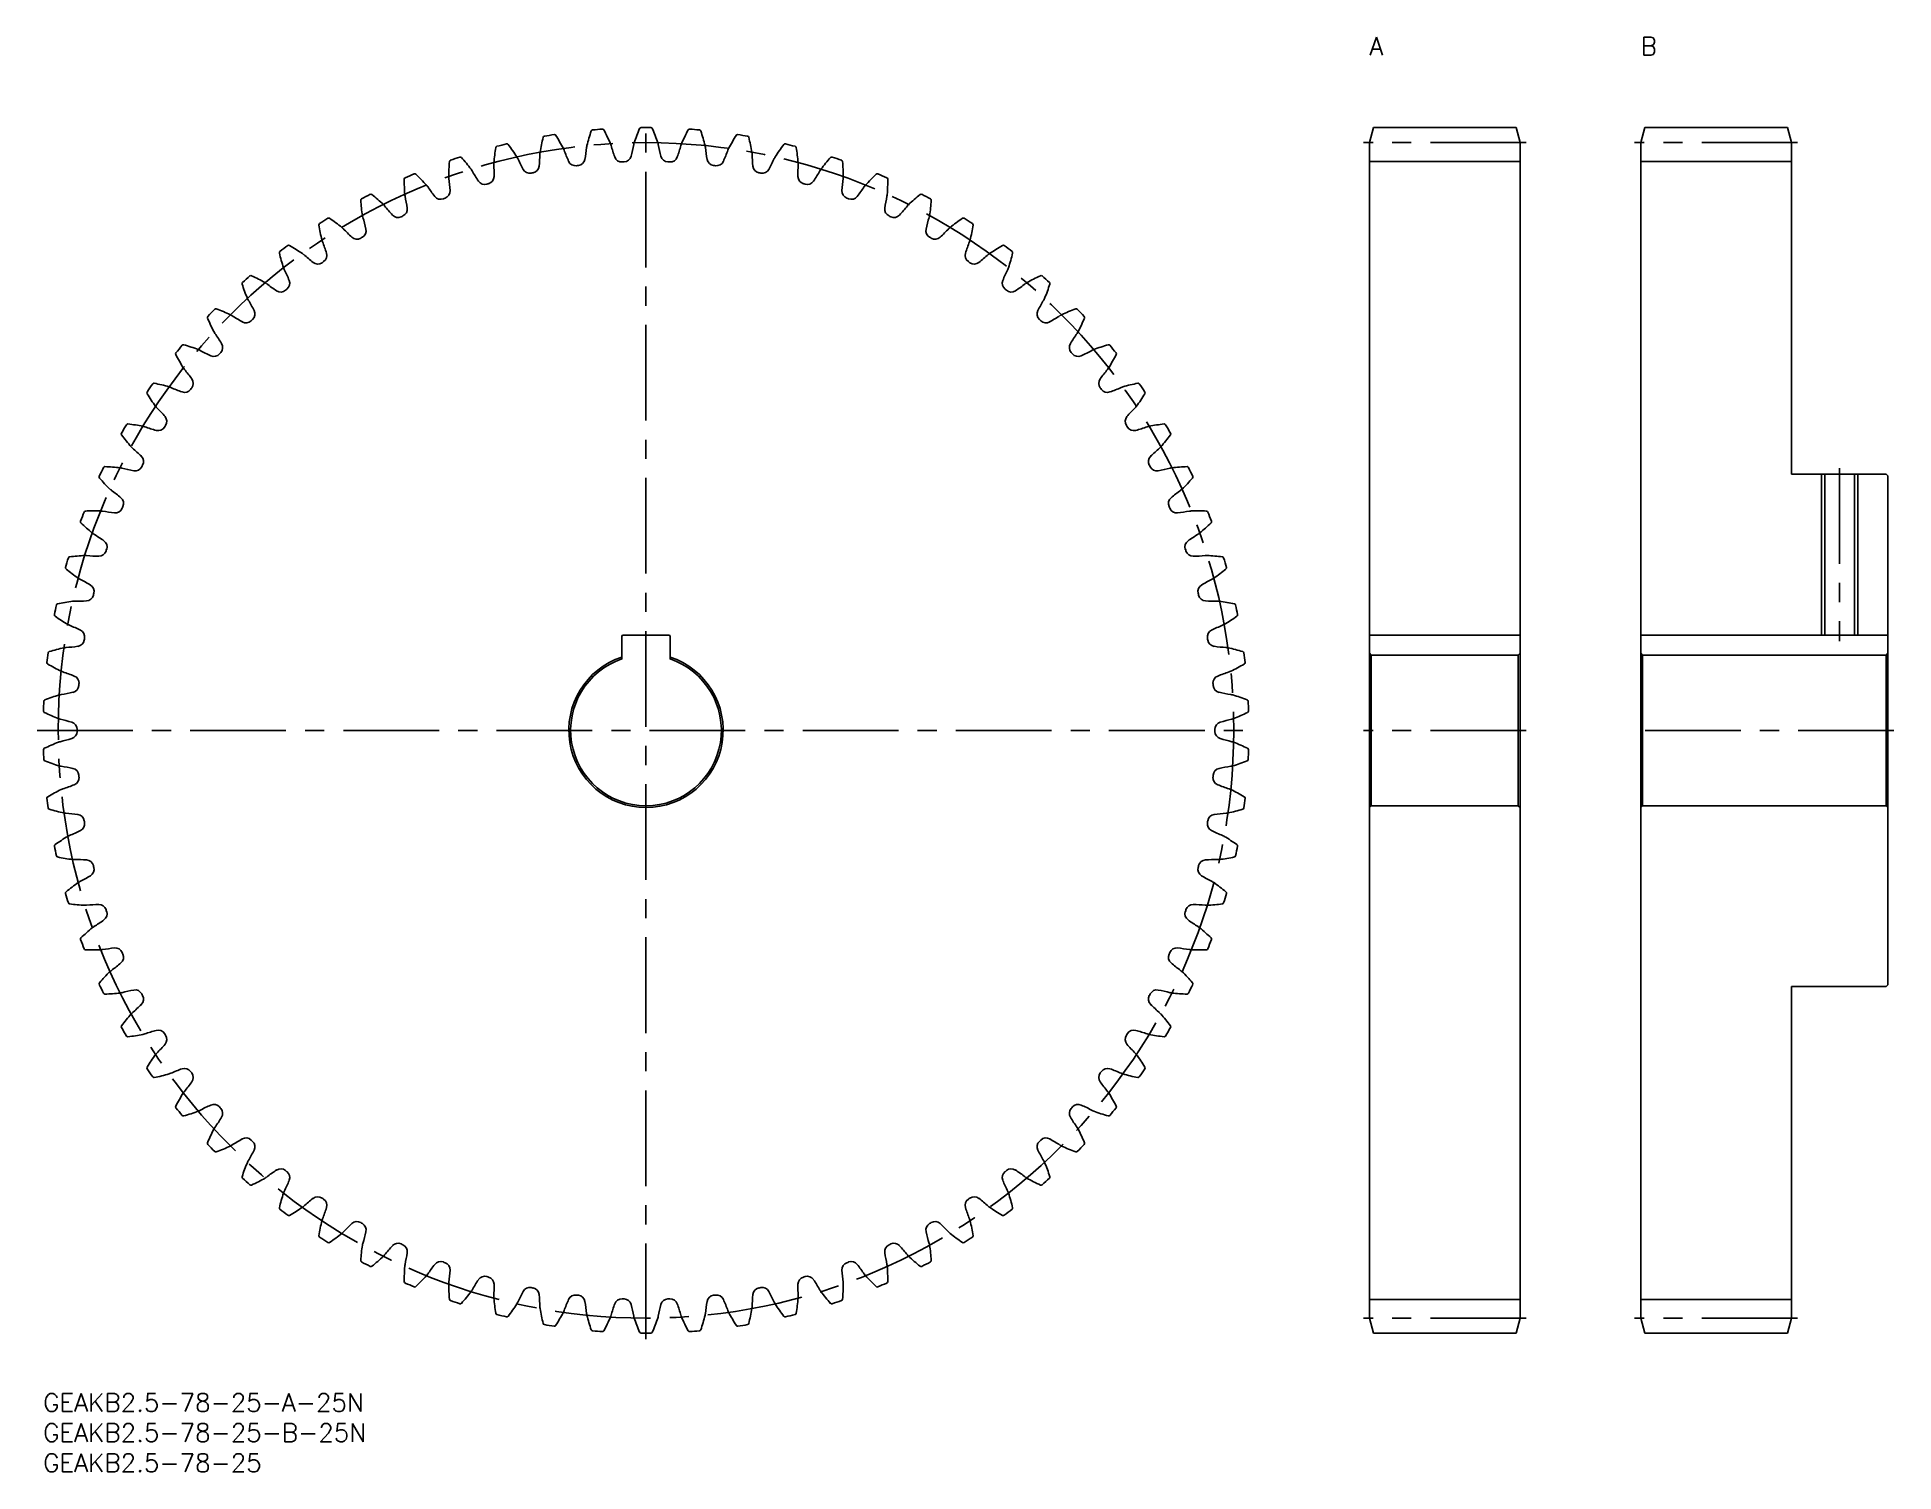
# Model space of a CAD drawing. Extents: x -1 to 307, y -13 to 225.
import ezdxf

# ---------------------------------------------------------------- set-up
doc = ezdxf.new("R2010")
doc.units = 0
doc.header["$LTSCALE"] = 0.5
doc.linetypes.add('CENTER', pattern=[50.8, 31.75, -6.35, 6.35, -6.35])
for name, color, linetype in [('MSM_CENTER', 1, 'CENTER'), ('MSM_CONTINUOUS', 7, 'CONTINUOUS'), ('MSM_NARROW', 5, 'CONTINUOUS'), ('MSM_PART_NUMBER', 7, 'CONTINUOUS')]:
    doc.layers.add(name, color=color, linetype=linetype)
doc.styles.get("Standard").update_dxf_attribs({"font": 'txt.shx', "height": 1, "bigfont": 'bigfont.shx'})

# ---------------------------------------------------------------- blocks, each defined once
blk = doc.blocks.new('*U2')
at = {"layer": 'MSM_PART_NUMBER'}
blk.add_text('GEAKB2.5-78-25-A-25N', height=3, dxfattribs=at).set_placement((0, -3))
blk = doc.blocks.new('*U3')
at = {"layer": 'MSM_PART_NUMBER'}
blk.add_text('GEAKB2.5-78-25-B-25N', height=3, dxfattribs=at).set_placement((0, -8))
blk = doc.blocks.new('*U4')
at = {"layer": 'MSM_PART_NUMBER'}
blk.add_text('GEAKB2.5-78-25', height=3, dxfattribs=at).set_placement((0, -13))
blk = doc.blocks.new('*U5')
at = {"layer": 'MSM_PART_NUMBER'}
blk.add_text('B', height=3, dxfattribs=at).set_placement((265, 222))
blk = doc.blocks.new('*U6')
at = {"layer": 'MSM_PART_NUMBER'}
blk.add_text('A', height=3, dxfattribs=at).set_placement((220, 222))

msp = doc.modelspace()

# ---------------------------------------------------------------- linework, layer by layer
at = {"layer": 'MSM_CENTER'}
for p, q in [((100, 9), (100, 211)), ((246, 207.5), (219, 207.5)), ((291, 207.5), (264, 207.5)), ((298, 153.5), (298, 124.8)), ((-1, 110), (201, 110)), ((246, 110), (219, 110)), ((307, 110), (264, 110)), ((246, 12.5), (219, 12.5)), ((291, 12.5), (264, 12.5))]:
    msp.add_line(p, q, dxfattribs=at)
msp.add_circle((100, 110), 97.5, dxfattribs=at)
at = {"layer": 'MSM_CONTINUOUS'}
for p, q in [((220.67, 210), (220, 207.5)), ((244.33, 210), (220.67, 210)), ((245, 207.5), (244.33, 210)), ((265.67, 210), (265, 207.5)), ((289.33, 210), (265.67, 210)), ((290, 207.5), (289.33, 210)), ((220, 207.5), (220, 12.5)), ((245, 12.5), (245, 207.5)), ((265, 207.5), (265, 12.5)), ((290, 152.5), (290, 207.5)), ((245, 204.38), (220, 204.38)), ((290, 204.38), (265, 204.38)), ((305.7, 152.5), (290, 152.5)), ((295.54, 152.5), (295.54, 125.8)), ((300.46, 152.5), (300.46, 125.8)), ((306, 152.2), (305.7, 152.5)), ((306, 67.8), (306, 152.2)), ((96, 121.84), (96, 125.6)), ((96.2, 125.8), (103.8, 125.8)), ((104, 125.6), (104, 121.84)), ((245, 125.8), (220, 125.8)), ((306, 125.8), (265, 125.8)), ((220.3, 122.5), (220, 122.8)), ((220.3, 122.5), (244.7, 122.5)), ((220.3, 122.5), (220.3, 97.5)), ((245, 122.8), (244.7, 122.5)), ((244.7, 97.5), (244.7, 122.5)), ((265.3, 122.5), (265, 122.8)), ((265.3, 122.5), (305.7, 122.5)), ((265.3, 122.5), (265.3, 97.5)), ((306, 122.8), (305.7, 122.5)), ((305.7, 97.5), (305.7, 122.5)), ((220.3, 97.5), (220, 97.2)), ((220.3, 97.5), (244.7, 97.5)), ((245, 97.2), (244.7, 97.5)), ((265.3, 97.5), (265, 97.2)), ((265.3, 97.5), (305.7, 97.5)), ((306, 97.2), (305.7, 97.5)), ((305.7, 67.5), (306, 67.8)), ((290, 12.5), (290, 67.5)), ((290, 67.5), (305.7, 67.5)), ((245, 15.62), (220, 15.62)), ((290, 15.62), (265, 15.62)), ((220.67, 10), (220, 12.5)), ((245, 12.5), (244.33, 10)), ((265.67, 10), (265, 12.5)), ((290, 12.5), (289.33, 10)), ((244.33, 10), (220.67, 10)), ((289.33, 10), (265.67, 10))]:
    msp.add_line(p, q, dxfattribs=at)
for centre, radius, start, end in [((91.16, 209.36), 0.25, 95.0849, 161.1081), ((100, 110), 100, 94.1458, 95.0849), ((92.79, 209.49), 0.25, 28.1227, 94.1459), ((65.49, 194.9), 31.2, 23.4615, 28.1227), ((127.56, 197.4), 31.2, 156.4927, 161.1538), ((99.18, 209.75), 0.25, 90.4695, 156.4927), ((100, 110), 100, 89.5305, 90.4695), ((100.82, 209.75), 0.25, 23.5073, 89.5304), ((72.44, 197.4), 31.2, 18.8462, 23.5073), ((134.51, 194.9), 31.2, 151.8773, 156.5385), ((107.21, 209.49), 0.25, 85.8542, 151.8774), ((100, 110), 100, 84.9151, 85.8542), ((108.84, 209.36), 0.25, 18.8918, 84.9152), ((105.85, 201.46), 31.2, 170.3389, 175), ((75.34, 206.65), 0.25, 104.3157, 170.3389), ((100, 110), 100, 103.3766, 104.3157), ((76.92, 207.04), 0.25, 37.3535, 103.3766), ((52.32, 188.27), 31.2, 32.6923, 37.3535), ((113.19, 200.69), 31.2, 165.7235, 170.3846), ((83.19, 208.32), 0.25, 99.7003, 165.7235), ((100, 110), 100, 98.7612, 99.7003), ((84.81, 208.59), 0.25, 32.7382, 98.7612), ((58.77, 191.85), 31.2, 28.0769, 32.7381), ((84.47, 205.56), 2.07, 19.7284, 28.0769), ((64.28, 209.38), 26, 349.6766, 354.0978), ((92.21, 206.5), 2.07, 165.7692, 174.1178), ((120.44, 199.34), 31.2, 161.1081, 165.7692), ((92.21, 206.5), 2.07, 15.113, 23.4615), ((119.31, 213.82), 26, 195.1329, 199.5542), ((72.4, 211.93), 26, 345.0612, 349.4824), ((100, 206.81), 2.07, 161.1538, 169.5024), ((100, 206.81), 2.07, 10.4976, 18.8462), ((127.6, 211.93), 26, 190.5176, 194.9388), ((80.69, 213.82), 26, 340.4458, 344.8671), ((107.79, 206.5), 2.07, 156.5385, 164.887), ((79.56, 199.34), 31.2, 14.2308, 18.8919), ((107.79, 206.5), 2.07, 5.8822, 14.2308), ((135.72, 209.38), 26, 185.9022, 190.3234), ((115.53, 205.56), 2.07, 151.9231, 160.2716), ((141.23, 191.85), 31.2, 147.2619, 151.9231), ((115.19, 208.59), 0.25, 81.2388, 147.262), ((100, 110), 100, 80.2997, 81.2388), ((116.81, 208.32), 0.25, 14.2765, 80.2998), ((86.81, 200.69), 31.2, 9.6154, 14.2765), ((147.68, 188.27), 31.2, 142.6465, 147.3077), ((123.08, 207.04), 0.25, 76.6234, 142.6466), ((100, 110), 100, 75.6843, 76.6234), ((124.66, 206.65), 0.25, 9.6611, 75.6844), ((94.15, 201.46), 31.2, 5, 9.6611), ((98.47, 201.63), 31.2, 174.9542, 179.6154), ((67.64, 204.35), 0.25, 108.9311, 174.9542), ((100, 110), 100, 107.992, 108.9311), ((69.19, 204.87), 0.25, 41.9688, 107.992), ((46.18, 184.18), 31.2, 37.3077, 41.9688), ((76.83, 204), 2.07, 175, 183.3485), ((48.8, 202.37), 26, 358.9074, 3.3286), ((76.83, 204), 2.07, 24.3438, 32.6923), ((102.41, 215.58), 26, 204.3637, 208.7849), ((81.03, 203.72), 1.25, 281.442, 354.292), ((56.4, 206.19), 26, 354.292, 358.7132), ((84.47, 205.56), 2.07, 170.3846, 178.7331), ((110.89, 215.04), 26, 199.7483, 204.1695), ((88.31, 204.91), 1.25, 204.1695, 277.0196), ((100, 110), 94.38, 96.8266, 97.0196), ((88.63, 204.95), 1.25, 276.8266, 349.6766), ((95.99, 205.54), 1.25, 199.5542, 272.4042), ((100, 110), 94.38, 92.2112, 92.4042), ((96.31, 205.55), 1.25, 272.2112, 345.0612), ((103.69, 205.55), 1.25, 194.9388, 267.7888), ((100, 110), 94.38, 87.5958, 87.7888), ((104.01, 205.54), 1.25, 267.5958, 340.4459), ((111.37, 204.95), 1.25, 190.3234, 263.1734), ((100, 110), 94.38, 82.9804, 83.1734), ((111.69, 204.91), 1.25, 262.9804, 335.8305), ((89.11, 215.04), 26, 335.8305, 340.2517), ((115.53, 205.56), 2.07, 1.2669, 9.6154), ((143.6, 206.19), 26, 181.2868, 185.708), ((118.97, 203.72), 1.25, 185.708, 258.558), ((97.59, 215.58), 26, 331.2151, 335.6363), ((123.17, 204), 2.07, 147.3077, 155.6562), ((151.2, 202.37), 26, 176.6714, 181.0926), ((123.17, 204), 2.07, 356.6515, 5), ((153.82, 184.18), 31.2, 138.0312, 142.6923), ((130.81, 204.87), 0.25, 72.008, 138.0312), ((100, 110), 100, 71.0689, 72.008), ((132.36, 204.35), 0.25, 5.0458, 71.069), ((101.53, 201.63), 31.2, 0.3846, 5.0458), ((60.15, 201.44), 0.25, 113.5465, 179.5696), ((91.1, 201.21), 31.2, 179.5696, 184.2308), ((100, 110), 100, 112.6074, 113.5465), ((61.65, 202.09), 0.25, 46.5842, 112.6073), ((40.38, 179.6), 31.2, 41.9231, 46.5842), ((62.05, 199.06), 2.07, 33.5745, 41.9231), ((85.44, 214.6), 26, 213.5945, 218.0157), ((69.34, 201.83), 2.07, 179.6154, 187.9639), ((41.54, 197.95), 26, 3.5228, 7.944), ((69.34, 201.83), 2.07, 28.9592, 37.3077), ((93.9, 215.43), 26, 208.9791, 213.4003), ((73.24, 201.8), 1.25, 213.4003, 286.2503), ((100, 110), 94.38, 106.0574, 106.2503), ((73.55, 201.89), 1.25, 286.0574, 358.9074), ((80.71, 203.66), 1.25, 208.7849, 281.6349), ((100, 110), 94.38, 101.442, 101.6349), ((100, 110), 94.38, 78.3651, 78.558), ((119.29, 203.66), 1.25, 258.3651, 331.2151), ((126.45, 201.89), 1.25, 181.0926, 253.9426), ((100, 110), 94.38, 73.7497, 73.9426), ((126.76, 201.8), 1.25, 253.7497, 326.5997), ((106.1, 215.43), 26, 326.5997, 331.0209), ((130.66, 201.83), 2.07, 142.6923, 151.0408), ((158.46, 197.95), 26, 172.056, 176.4772), ((130.66, 201.83), 2.07, 352.0361, 0.3846), ((114.56, 214.6), 26, 321.9843, 326.4055), ((137.95, 199.06), 2.07, 138.0769, 146.4255), ((159.62, 179.6), 31.2, 133.4158, 138.0769), ((138.35, 202.09), 0.25, 67.3926, 133.4158), ((100, 110), 100, 66.4535, 67.3926), ((139.85, 201.44), 0.25, 0.4304, 66.4536), ((108.9, 201.21), 31.2, 355.7692, 0.4304), ((52.92, 197.94), 0.25, 118.1619, 184.185), ((83.79, 200.2), 31.2, 184.185, 188.8462), ((100, 110), 100, 117.2228, 118.1619), ((54.37, 198.7), 0.25, 51.1995, 117.2227), ((34.98, 174.58), 31.2, 46.5385, 51.1996), ((55.01, 195.72), 2.07, 38.1899, 46.5385), ((62.05, 199.06), 2.07, 184.2308, 192.5793), ((34.65, 192.96), 26, 8.1381, 12.5594), ((65.94, 199.35), 1.25, 218.0157, 290.8656), ((100, 110), 94.38, 110.6728, 110.8657), ((66.24, 199.47), 1.25, 290.6728, 3.5228), ((133.76, 199.47), 1.25, 176.4772, 249.3272), ((100, 110), 94.38, 69.1343, 69.3272), ((134.06, 199.35), 1.25, 249.1343, 321.9843), ((165.35, 192.96), 26, 167.4406, 171.8619), ((137.95, 199.06), 2.07, 347.4207, 355.7692), ((144.99, 195.72), 2.07, 133.4616, 141.8101), ((165.02, 174.58), 31.2, 128.8004, 133.4615), ((145.63, 198.7), 0.25, 62.7772, 128.8004), ((100, 110), 100, 61.8381, 62.7772), ((116.21, 200.2), 31.2, 351.1538, 355.815), ((147.08, 197.94), 0.25, 355.8149, 61.8383), ((46, 193.87), 0.25, 122.7772, 188.8004), ((100, 110), 100, 121.8381, 122.7772), ((47.38, 194.74), 0.25, 55.815, 121.8382), ((29.99, 169.14), 31.2, 51.1538, 55.815), ((55.01, 195.72), 2.07, 188.8462, 197.1947), ((28.19, 187.43), 26, 12.7535, 17.1747), ((77.07, 213.09), 26, 218.2099, 222.6311), ((58.86, 196.32), 1.25, 222.6311, 295.481), ((100, 110), 94.38, 115.2881, 115.4811), ((59.15, 196.46), 1.25, 295.2881, 8.1381), ((140.85, 196.46), 1.25, 171.8618, 244.7118), ((100, 110), 94.38, 64.5189, 64.7119), ((141.14, 196.32), 1.25, 244.5189, 317.3689), ((122.93, 213.09), 26, 317.3689, 321.7901), ((171.81, 187.43), 26, 162.8253, 167.2465), ((144.99, 195.72), 2.07, 342.8053, 351.1539), ((170.01, 169.14), 31.2, 124.185, 128.8462), ((152.62, 194.74), 0.25, 58.1619, 124.185), ((100, 110), 100, 57.2228, 58.1619), ((154, 193.87), 0.25, 351.1996, 57.2229), ((76.58, 198.6), 31.2, 188.8004, 193.4615), ((48.26, 191.82), 2.07, 193.4615, 201.8101), ((22.19, 181.4), 26, 17.3689, 21.7901), ((48.26, 191.82), 2.07, 42.8053, 51.1538), ((68.85, 210.91), 26, 222.8253, 227.2465), ((52.05, 192.73), 1.25, 227.2465, 300.0965), ((100, 110), 94.38, 119.9035, 120.0965), ((52.33, 192.89), 1.25, 299.9035, 12.7536), ((147.67, 192.89), 1.25, 167.2464, 240.0965), ((100, 110), 94.38, 59.9035, 60.0965), ((147.95, 192.73), 1.25, 239.9035, 312.7535), ((131.15, 210.91), 26, 312.7535, 317.1747), ((151.74, 191.82), 2.07, 128.8462, 137.1947), ((177.81, 181.4), 26, 158.2099, 162.6311), ((151.74, 191.82), 2.07, 338.1899, 346.5385), ((123.42, 198.6), 31.2, 346.5385, 351.1996), ((39.42, 189.25), 0.25, 127.3926, 193.4158), ((69.53, 196.43), 31.2, 193.4158, 198.0769), ((100, 110), 100, 126.4535, 127.3926), ((40.73, 190.23), 0.25, 60.4304, 126.4536), ((25.46, 163.31), 31.2, 55.7692, 60.4304), ((41.84, 187.39), 2.07, 47.4207, 55.7692), ((60.83, 208.07), 26, 227.4406, 231.8619), ((45.81, 188.79), 1.25, 304.5189, 17.3689), ((154.19, 188.79), 1.25, 162.6311, 235.4811), ((139.17, 208.07), 26, 308.1381, 312.5594), ((158.16, 187.39), 2.07, 124.2308, 132.5793), ((174.54, 163.31), 31.2, 119.5696, 124.2308), ((159.27, 190.23), 0.25, 53.5465, 119.5697), ((100, 110), 100, 52.6074, 53.5465), ((130.47, 196.43), 31.2, 341.9231, 346.5842), ((160.58, 189.25), 0.25, 346.5841, 52.6075), ((100, 110), 100, 131.0689, 132.008), ((34.47, 185.2), 0.25, 65.0458, 131.069), ((21.41, 157.14), 31.2, 60.3846, 65.0458), ((41.84, 187.39), 2.07, 198.0769, 206.4255), ((16.7, 174.91), 26, 21.9843, 26.4055), ((45.55, 188.61), 1.25, 231.8619, 304.7119), ((100, 110), 94.38, 124.5189, 124.7119), ((100, 110), 94.38, 55.2881, 55.4811), ((154.45, 188.61), 1.25, 235.2881, 308.1381), ((183.3, 174.91), 26, 153.5945, 158.0157), ((158.16, 187.39), 2.07, 333.5745, 341.9231), ((178.59, 157.14), 31.2, 114.9542, 119.6154), ((165.53, 185.2), 0.25, 48.9311, 114.9543), ((100, 110), 100, 47.992, 48.9311), ((33.24, 184.12), 0.25, 132.008, 198.0312), ((62.67, 193.7), 31.2, 198.0312, 202.6923), ((35.8, 182.46), 2.07, 52.0361, 60.3846), ((53.07, 204.6), 26, 232.056, 236.4772), ((39.4, 183.97), 1.25, 236.4772, 309.3272), ((100, 110), 94.38, 129.1343, 129.3272), ((39.65, 184.17), 1.25, 309.1343, 21.9843), ((160.35, 184.17), 1.25, 158.0157, 230.8657), ((100, 110), 94.38, 50.6728, 50.8657), ((160.6, 183.97), 1.25, 230.6728, 303.5228), ((146.93, 204.6), 26, 303.5228, 307.944), ((164.2, 182.46), 2.07, 119.6154, 127.9639), ((137.33, 193.7), 31.2, 337.3077, 341.9688), ((166.76, 184.12), 0.25, 341.9688, 47.9921), ((27.5, 178.51), 0.25, 136.6238, 202.6465), ((100, 110), 100, 135.6843, 136.6234), ((28.63, 179.69), 0.25, 69.6611, 135.6843), ((17.87, 150.67), 31.2, 65, 69.6611), ((30.18, 177.06), 2.07, 56.6515, 65), ((45.61, 200.52), 26, 236.6714, 241.0926), ((35.8, 182.46), 2.07, 202.6923, 211.0408), ((11.74, 167.99), 26, 26.5997, 31.0209), ((33.87, 179.08), 1.25, 313.7497, 26.5997), ((166.13, 179.08), 1.25, 153.4003, 226.2503), ((188.26, 167.99), 26, 148.9791, 153.4003), ((164.2, 182.46), 2.07, 328.9592, 337.3077), ((154.39, 200.52), 26, 298.9074, 303.3286), ((169.82, 177.06), 2.07, 115, 123.3485), ((182.13, 150.67), 31.2, 110.3389, 115), ((171.37, 179.69), 0.25, 44.3157, 110.3389), ((100, 110), 100, 43.3766, 44.3157), ((172.5, 178.51), 0.25, 337.3535, 43.3767), ((56.06, 190.42), 31.2, 202.6465, 207.3077), ((30.18, 177.06), 2.07, 207.3077, 215.6562), ((7.36, 160.7), 26, 31.2151, 35.6363), ((33.64, 178.85), 1.25, 241.0926, 313.9426), ((100, 110), 94.38, 133.7497, 133.9426), ((100, 110), 94.38, 46.0574, 46.2503), ((166.36, 178.85), 1.25, 226.0574, 298.9074), ((192.64, 160.7), 26, 144.3637, 148.7849), ((169.82, 177.06), 2.07, 324.3438, 332.6923), ((143.94, 190.42), 31.2, 332.6923, 337.3535), ((22.22, 172.45), 0.25, 141.2392, 207.2619), ((100, 110), 100, 140.2997, 141.2388), ((23.25, 173.72), 0.25, 74.2765, 140.2997), ((14.87, 143.93), 31.2, 69.6154, 74.2765), ((25.01, 171.23), 2.07, 61.2669, 69.6154), ((38.5, 195.85), 26, 241.2868, 245.708), ((100, 110), 94.38, 138.3651, 138.558), ((28.53, 173.53), 1.25, 318.3651, 31.2151), ((171.47, 173.53), 1.25, 148.7849, 221.6349), ((100, 110), 94.38, 41.442, 41.6349), ((161.5, 195.85), 26, 294.292, 298.7132), ((174.99, 171.23), 2.07, 110.3846, 118.7331), ((185.13, 143.93), 31.2, 105.7235, 110.3846), ((176.75, 173.72), 0.25, 39.7003, 105.7235), ((100, 110), 100, 38.7612, 39.7003), ((177.78, 172.45), 0.25, 332.738, 38.7613), ((49.73, 186.63), 31.2, 207.2619, 211.9231), ((25.01, 171.23), 2.07, 211.9231, 220.2716), ((3.58, 153.09), 26, 35.8305, 40.2517), ((28.32, 173.29), 1.25, 245.708, 318.558), ((171.68, 173.29), 1.25, 221.442, 294.292), ((196.42, 153.09), 26, 139.7483, 144.1695), ((174.99, 171.23), 2.07, 319.7284, 328.0769), ((150.27, 186.63), 31.2, 328.0769, 332.7381), ((100, 110), 100, 144.9151, 145.8542), ((18.37, 167.34), 0.25, 78.8919, 144.9151), ((12.41, 136.97), 31.2, 74.2308, 78.8919), ((20.33, 164.99), 2.07, 65.8822, 74.2308), ((31.79, 190.62), 26, 245.9022, 250.3234), ((23.46, 167.32), 1.25, 250.3234, 323.1734), ((100, 110), 94.38, 142.9804, 143.1734), ((23.65, 167.57), 1.25, 322.9804, 35.8305), ((176.35, 167.57), 1.25, 144.1695, 217.0196), ((100, 110), 94.38, 36.8266, 37.0196), ((176.54, 167.32), 1.25, 216.8266, 289.6766), ((168.21, 190.62), 26, 289.6766, 294.0978), ((179.67, 164.99), 2.07, 105.7692, 114.1178), ((187.59, 136.97), 31.2, 101.1081, 105.7692), ((181.63, 167.34), 0.25, 35.0849, 101.1081), ((100, 110), 100, 34.1458, 35.0849), ((17.45, 165.99), 0.25, 145.8546, 211.8773), ((43.73, 182.33), 31.2, 211.8773, 216.5385), ((20.33, 164.99), 2.07, 216.5385, 224.887), ((0.43, 145.19), 26, 40.4458, 44.8671), ((199.57, 145.19), 26, 135.1329, 139.5542), ((179.67, 164.99), 2.07, 315.113, 323.4616), ((156.27, 182.33), 31.2, 323.4615, 328.1227), ((182.55, 165.99), 0.25, 328.1227, 34.1459), ((100, 110), 100, 149.5305, 150.4695), ((14.03, 160.58), 0.25, 83.5073, 149.5305), ((10.53, 129.83), 31.2, 78.8462, 83.5073), ((16.16, 158.41), 2.07, 70.4976, 78.8461), ((25.52, 184.87), 26, 250.5176, 254.9388), ((19.09, 160.97), 1.25, 254.9388, 327.7888), ((100, 110), 94.38, 147.5958, 147.7888), ((19.26, 161.24), 1.25, 327.5958, 40.4459), ((180.74, 161.24), 1.25, 139.5541, 212.4042), ((100, 110), 94.38, 32.2112, 32.4042), ((180.91, 160.97), 1.25, 212.2112, 285.0612), ((174.48, 184.87), 26, 285.0612, 289.4824), ((183.84, 158.41), 2.07, 101.1539, 109.5024), ((189.47, 129.83), 31.2, 96.4927, 101.1538), ((185.97, 160.58), 0.25, 30.4695, 96.4927), ((100, 110), 100, 29.5305, 30.4695), ((13.21, 159.17), 0.25, 150.47, 216.4927), ((38.09, 177.57), 31.2, 216.4927, 221.1538), ((161.91, 177.57), 31.2, 318.8462, 323.5073), ((186.79, 159.17), 0.25, 323.5072, 29.5306), ((16.16, 158.41), 2.07, 221.1538, 229.5024), ((-2.08, 137.06), 26, 45.0612, 49.4824), ((15.4, 154.58), 1.25, 332.2112, 45.0612), ((184.6, 154.58), 1.25, 134.9388, 207.7888), ((202.08, 137.06), 26, 130.5176, 134.9388), ((183.84, 158.41), 2.07, 310.4976, 318.8461), ((9.53, 152.02), 0.25, 155.0849, 221.1081), ((100, 110), 100, 154.1458, 155.0849), ((32.85, 172.37), 31.2, 221.1081, 225.7692), ((10.23, 153.5), 0.25, 88.1227, 154.1459), ((9.22, 122.57), 31.2, 83.4615, 88.1227), ((12.54, 151.5), 2.07, 75.113, 83.4615), ((19.74, 178.64), 26, 255.1329, 259.5542), ((15.25, 154.3), 1.25, 259.5542, 332.4042), ((100, 110), 94.38, 152.2112, 152.4042), ((100, 110), 94.38, 27.5958, 27.7888), ((184.75, 154.3), 1.25, 207.5958, 280.4458), ((180.26, 178.64), 26, 280.4458, 284.8671), ((187.46, 151.5), 2.07, 96.5385, 104.887), ((190.78, 122.57), 31.2, 91.8773, 96.5385), ((167.15, 172.37), 31.2, 314.2308, 318.8919), ((189.77, 153.5), 0.25, 25.8542, 91.8773), ((100, 110), 100, 24.9151, 25.8542), ((190.47, 152.02), 0.25, 318.8919, 24.9152), ((12.54, 151.5), 2.07, 225.7692, 234.1178), ((-3.93, 128.76), 26, 49.6766, 54.0978), ((12.09, 147.63), 1.25, 336.8266, 49.6766), ((187.91, 147.63), 1.25, 130.3234, 203.1734), ((203.93, 128.76), 26, 125.9022, 130.3234), ((187.46, 151.5), 2.07, 305.8822, 314.2308), ((100, 110), 100, 158.7612, 159.7003), ((7.03, 146.13), 0.25, 92.7381, 158.7613), ((8.5, 115.22), 31.2, 88.0769, 92.7381), ((9.48, 144.33), 2.07, 79.7284, 88.0769), ((14.48, 171.96), 26, 259.7483, 264.1695), ((11.96, 147.33), 1.25, 264.1696, 337.0196), ((100, 110), 94.38, 156.8266, 157.0196), ((100, 110), 94.38, 22.9804, 23.1734), ((188.04, 147.33), 1.25, 202.9804, 275.8305), ((185.52, 171.96), 26, 275.8305, 280.2517), ((190.52, 144.33), 2.07, 91.9231, 100.2716), ((191.5, 115.22), 31.2, 87.2619, 91.9231), ((192.97, 146.13), 0.25, 21.2388, 87.262), ((100, 110), 100, 20.2997, 21.2388), ((6.45, 144.61), 0.25, 159.7003, 225.7235), ((28.05, 166.77), 31.2, 225.7235, 230.3846), ((9.48, 144.33), 2.07, 230.3846, 238.7331), ((-5.1, 120.34), 26, 54.292, 58.7132), ((205.1, 120.34), 26, 121.2868, 125.708), ((190.52, 144.33), 2.07, 301.2669, 309.6154), ((171.95, 166.77), 31.2, 309.6154, 314.2765), ((193.55, 144.61), 0.25, 314.2764, 20.2998), ((100, 110), 100, 163.3766, 164.3157), ((4.42, 138.54), 0.25, 97.3535, 163.3767), ((8.38, 107.84), 31.2, 92.6923, 97.3535), ((7.01, 136.93), 2.07, 84.3438, 92.6923), ((9.77, 164.87), 26, 264.3637, 268.7849), ((9.25, 140.13), 1.25, 268.7849, 341.6349), ((9.35, 140.43), 1.25, 341.442, 54.292), ((100, 110), 94.38, 161.442, 161.6349), ((190.65, 140.43), 1.25, 125.708, 198.558), ((100, 110), 94.38, 18.3651, 18.558), ((190.75, 140.13), 1.25, 198.3651, 271.2151), ((190.23, 164.87), 26, 271.2151, 275.6363), ((192.99, 136.93), 2.07, 87.3077, 95.6562), ((191.62, 107.84), 31.2, 82.6465, 87.3077), ((195.58, 138.54), 0.25, 16.6234, 82.6466), ((100, 110), 100, 15.6843, 16.6234), ((3.96, 136.97), 0.25, 164.3157, 230.3389), ((23.72, 160.79), 31.2, 230.3389, 235), ((176.28, 160.79), 31.2, 305, 309.6611), ((196.04, 136.97), 0.25, 309.661, 15.6844), ((7.01, 136.93), 2.07, 235, 243.3485), ((-5.59, 111.85), 26, 58.9074, 63.3286), ((7.19, 133.04), 1.25, 346.0574, 58.9074), ((100, 110), 94.38, 166.0574, 166.2503), ((192.81, 133.04), 1.25, 121.0926, 193.9426), ((100, 110), 94.38, 13.7497, 13.9426), ((205.59, 111.85), 26, 116.6714, 121.0926), ((192.99, 136.93), 2.07, 296.6515, 305), ((100, 110), 100, 167.992, 168.9311), ((2.43, 130.75), 0.25, 101.9688, 167.992), ((8.85, 100.48), 31.2, 97.3077, 101.9688), ((5.15, 129.36), 2.07, 88.9592, 97.3077), ((5.65, 157.43), 26, 268.9791, 273.4003), ((7.12, 132.73), 1.25, 273.4003, 346.2503), ((192.88, 132.73), 1.25, 193.7497, 266.5997), ((194.35, 157.43), 26, 266.5997, 271.0209), ((194.85, 129.36), 2.07, 82.6923, 91.0408), ((191.15, 100.48), 31.2, 78.0312, 82.6923), ((197.57, 130.75), 0.25, 12.008, 78.0312), ((100, 110), 100, 11.0689, 12.008), ((2.11, 129.15), 0.25, 168.9311, 234.9542), ((19.88, 154.49), 31.2, 234.9542, 239.6154), ((5.15, 129.36), 2.07, 239.6154, 247.9639), ((-5.4, 103.34), 26, 63.5228, 67.944), ((5.64, 125.5), 1.25, 350.6728, 63.5228), ((194.36, 125.5), 1.25, 116.4772, 189.3272), ((205.4, 103.34), 26, 112.056, 116.4772), ((194.85, 129.36), 2.07, 292.0361, 300.3846), ((180.12, 154.49), 31.2, 300.3846, 305.0458), ((197.89, 129.15), 0.25, 305.0458, 11.069), ((9.91, 93.17), 31.2, 101.9231, 106.5842), ((3.9, 121.67), 2.07, 93.5745, 101.9231), ((2.14, 149.69), 26, 273.5945, 278.0157), ((5.59, 125.18), 1.25, 278.0157, 350.8656), ((100, 110), 94.38, 170.6728, 170.8657), ((96.2, 125.6), 0.2, 90, 180), ((103.8, 125.6), 0.2, 0, 90), ((100, 110), 94.38, 9.1343, 9.3272), ((194.41, 125.18), 1.25, 189.1343, 261.9843), ((197.86, 149.69), 26, 261.9843, 266.4055), ((196.1, 121.67), 2.07, 78.0769, 86.4255), ((190.09, 93.17), 31.2, 73.4158, 78.0769), ((100, 110), 100, 172.6074, 173.5465), ((0.88, 121.21), 0.25, 173.5465, 239.5696), ((16.56, 147.9), 31.2, 239.5696, 244.2308), ((1.08, 122.83), 0.25, 106.5842, 172.6074), ((100, 110), 12.8, 108.21, 71.79), ((100, 110), 12.5, 108.6629, 71.3371), ((183.44, 147.9), 31.2, 295.7692, 300.4304), ((198.92, 122.83), 0.25, 7.3926, 73.4158), ((100, 110), 100, 6.4535, 7.3926), ((199.12, 121.21), 0.25, 300.4304, 6.4536), ((3.9, 121.67), 2.07, 244.2308, 252.5793), ((-4.52, 94.89), 26, 68.1381, 72.5594), ((4.67, 117.53), 1.25, 282.6311, 355.4811), ((4.7, 117.86), 1.25, 355.2881, 68.1381), ((100, 110), 94.38, 175.2881, 175.4811), ((195.3, 117.86), 1.25, 111.8618, 184.7119), ((100, 110), 94.38, 4.5189, 4.7119), ((195.33, 117.53), 1.25, 184.5189, 257.3689), ((204.52, 94.89), 26, 107.4406, 111.8619), ((196.1, 121.67), 2.07, 287.4207, 295.7692), ((100, 110), 100, 177.2228, 178.1619), ((0.37, 114.83), 0.25, 111.1996, 177.2228), ((11.56, 85.98), 31.2, 106.5385, 111.1996), ((3.27, 113.9), 2.07, 98.1899, 106.5385), ((-0.74, 141.69), 26, 278.2099, 282.6311), ((200.74, 141.69), 26, 257.3689, 261.7901), ((196.73, 113.9), 2.07, 73.4615, 81.8101), ((188.44, 85.98), 31.2, 68.8004, 73.4615), ((199.63, 114.83), 0.25, 2.7772, 68.8004), ((100, 110), 100, 1.8381, 2.7772), ((0.3, 113.2), 0.25, 178.1619, 244.185), ((13.78, 141.06), 31.2, 244.185, 248.8462), ((3.27, 113.9), 2.07, 248.8462, 257.1947), ((-2.96, 86.52), 26, 72.7535, 77.1747), ((4.38, 110.16), 1.25, 359.9035, 72.7535), ((195.62, 110.16), 1.25, 107.2464, 180.0965), ((202.96, 86.52), 26, 102.8253, 107.2465), ((196.73, 113.9), 2.07, 282.8053, 291.1538), ((186.22, 141.06), 31.2, 291.1538, 295.815), ((199.7, 113.2), 0.25, 295.815, 1.8382), ((13.78, 78.94), 31.2, 111.1538, 115.815), ((3.27, 106.1), 2.07, 102.8053, 111.1539), ((-2.96, 133.48), 26, 282.8253, 287.2465), ((4.38, 109.84), 1.25, 287.2465, 0.0965), ((100, 110), 94.38, 179.9035, 180.0965), ((100, 110), 94.38, 359.9035, 0.0965), ((195.62, 109.84), 1.25, 179.9035, 252.7535), ((202.96, 133.48), 26, 252.7535, 257.1747), ((196.73, 106.1), 2.07, 68.8462, 77.1947), ((186.22, 78.94), 31.2, 64.185, 68.8462), ((0.3, 106.8), 0.25, 115.815, 181.8382), ((100, 110), 100, 181.8381, 182.7772), ((0.37, 105.17), 0.25, 182.7772, 248.8004), ((11.56, 134.02), 31.2, 248.8004, 253.4615), ((188.44, 134.02), 31.2, 286.5385, 291.1996), ((199.63, 105.17), 0.25, 291.1996, 357.2229), ((199.7, 106.8), 0.25, 358.1619, 64.185), ((100, 110), 100, 357.2228, 358.1619), ((3.27, 106.1), 2.07, 253.4615, 261.8101), ((-0.74, 78.31), 26, 77.3689, 81.7901), ((4.67, 102.47), 1.25, 4.5189, 77.3689), ((4.7, 102.14), 1.25, 291.8618, 4.7119), ((100, 110), 94.38, 184.5189, 184.7119), ((195.3, 102.14), 1.25, 175.2881, 248.1381), ((100, 110), 94.38, 355.2881, 355.4811), ((195.33, 102.47), 1.25, 102.6311, 175.4811), ((200.74, 78.31), 26, 98.2099, 102.6311), ((196.73, 106.1), 2.07, 278.1899, 286.5384), ((0.88, 98.79), 0.25, 120.4304, 186.4536), ((100, 110), 100, 186.4535, 187.3926), ((16.56, 72.1), 31.2, 115.7692, 120.4304), ((3.9, 98.33), 2.07, 107.4207, 115.7692), ((-4.52, 125.11), 26, 287.4406, 291.8619), ((204.52, 125.11), 26, 248.1381, 252.5594), ((196.1, 98.33), 2.07, 64.2308, 72.5793), ((183.44, 72.1), 31.2, 59.5696, 64.2308), ((100, 110), 100, 352.6074, 353.5465), ((199.12, 98.79), 0.25, 353.5465, 59.5696), ((1.08, 97.17), 0.25, 187.3926, 253.4158), ((9.91, 126.83), 31.2, 253.4158, 258.0769), ((3.9, 98.33), 2.07, 258.0769, 266.4255), ((2.14, 70.31), 26, 81.9843, 86.4055), ((5.59, 94.82), 1.25, 9.1343, 81.9843), ((194.41, 94.82), 1.25, 98.0157, 170.8657), ((197.86, 70.31), 26, 93.5945, 98.0157), ((196.1, 98.33), 2.07, 273.5745, 281.9231), ((190.09, 126.83), 31.2, 281.9231, 286.5842), ((198.92, 97.17), 0.25, 286.5841, 352.6075), ((19.88, 65.51), 31.2, 120.3846, 125.0458), ((5.15, 90.64), 2.07, 112.0361, 120.3846), ((-5.4, 116.66), 26, 292.056, 296.4772), ((5.64, 94.5), 1.25, 296.4772, 9.3272), ((100, 110), 94.38, 189.1343, 189.3272), ((194.36, 94.5), 1.25, 170.6728, 243.5228), ((100, 110), 94.38, 350.6728, 350.8657), ((205.4, 116.66), 26, 243.5228, 247.944), ((194.85, 90.64), 2.07, 59.6154, 67.9639), ((180.12, 65.51), 31.2, 54.9542, 59.6154), ((2.11, 90.85), 0.25, 125.0458, 191.069), ((100, 110), 100, 191.0689, 192.008), ((100, 110), 100, 347.992, 348.9311), ((197.89, 90.85), 0.25, 348.9311, 54.9543), ((2.43, 89.25), 0.25, 192.008, 258.0312), ((8.85, 119.52), 31.2, 258.0312, 262.6923), ((5.15, 90.64), 2.07, 262.6923, 271.0408), ((5.65, 62.57), 26, 86.5997, 91.0209), ((7.12, 87.27), 1.25, 13.7497, 86.5997), ((7.19, 86.96), 1.25, 301.0926, 13.9426), ((100, 110), 94.38, 193.7497, 193.9426), ((192.81, 86.96), 1.25, 166.0574, 238.9074), ((100, 110), 94.38, 346.0574, 346.2503), ((192.88, 87.27), 1.25, 93.4003, 166.2503), ((194.35, 62.57), 26, 88.9791, 93.4003), ((194.85, 90.64), 2.07, 268.9592, 277.3077), ((191.15, 119.52), 31.2, 277.3077, 281.9688), ((197.57, 89.25), 0.25, 281.9688, 347.9921), ((3.96, 83.03), 0.25, 129.6611, 195.6842), ((23.72, 59.21), 31.2, 125, 129.6611), ((7.01, 83.07), 2.07, 116.6515, 125), ((-5.59, 108.15), 26, 296.6714, 301.0926), ((205.59, 108.15), 26, 238.9074, 243.3286), ((192.99, 83.07), 2.07, 55, 63.3485), ((176.28, 59.21), 31.2, 50.3389, 55), ((196.04, 83.03), 0.25, 344.3161, 50.3389), ((100, 110), 100, 195.6843, 196.6234), ((4.42, 81.46), 0.25, 196.6238, 262.6466), ((8.38, 112.16), 31.2, 262.6465, 267.3077), ((7.01, 83.07), 2.07, 267.3077, 275.6562), ((9.77, 55.13), 26, 91.2151, 95.6363), ((9.25, 79.87), 1.25, 18.3651, 91.2151), ((100, 110), 94.38, 198.3651, 198.558), ((100, 110), 94.38, 341.442, 341.6349), ((190.75, 79.87), 1.25, 88.7849, 161.6349), ((190.23, 55.13), 26, 84.3637, 88.7849), ((192.99, 83.07), 2.07, 264.3438, 272.6923), ((191.62, 112.16), 31.2, 272.6923, 277.3535), ((195.58, 81.46), 0.25, 277.3535, 343.3767), ((100, 110), 100, 343.3766, 344.3157), ((28.05, 53.23), 31.2, 129.6154, 134.2765), ((9.48, 75.67), 2.07, 121.2669, 129.6154), ((-5.1, 99.66), 26, 301.2868, 305.708), ((9.35, 79.57), 1.25, 305.708, 18.558), ((190.65, 79.57), 1.25, 161.442, 234.292), ((205.1, 99.66), 26, 234.292, 238.7132), ((190.52, 75.67), 2.07, 50.3846, 58.7331), ((171.95, 53.23), 31.2, 45.7235, 50.3846), ((6.45, 75.39), 0.25, 134.2765, 200.2997), ((100, 110), 100, 200.2997, 201.2388), ((100, 110), 100, 338.7612, 339.7003), ((193.55, 75.39), 0.25, 339.7003, 45.7235), ((7.03, 73.87), 0.25, 201.2388, 267.2619), ((8.5, 104.78), 31.2, 267.2619, 271.9231), ((9.48, 75.67), 2.07, 271.9231, 280.2716), ((14.48, 48.04), 26, 95.8305, 100.2517), ((-3.93, 91.24), 26, 305.9022, 310.3234), ((11.96, 72.67), 1.25, 22.9804, 95.8305), ((12.09, 72.37), 1.25, 310.3234, 23.1734), ((100, 110), 94.38, 202.9804, 203.1734), ((187.91, 72.37), 1.25, 156.8266, 229.6766), ((100, 110), 94.38, 336.8266, 337.0196), ((188.04, 72.67), 1.25, 84.1695, 157.0195), ((203.93, 91.24), 26, 229.6766, 234.0978), ((185.52, 48.04), 26, 79.7483, 84.1695), ((190.52, 75.67), 2.07, 259.7284, 268.0769), ((191.5, 104.78), 31.2, 268.0769, 272.7381), ((192.97, 73.87), 0.25, 272.7381, 338.7613), ((9.53, 67.98), 0.25, 138.8919, 204.9151), ((100, 110), 100, 204.9151, 205.8542), ((32.85, 47.63), 31.2, 134.2308, 138.8919), ((12.54, 68.5), 2.07, 125.8822, 134.2308), ((187.46, 68.5), 2.07, 45.7692, 54.1178), ((167.15, 47.63), 31.2, 41.1081, 45.7692), ((100, 110), 100, 334.1458, 335.0849), ((190.47, 67.98), 0.25, 335.0849, 41.1081), ((10.23, 66.5), 0.25, 205.8542, 271.8773), ((9.22, 97.43), 31.2, 271.8773, 276.5385), ((12.54, 68.5), 2.07, 276.5385, 284.887), ((19.74, 41.36), 26, 100.4458, 104.8671), ((15.25, 65.7), 1.25, 27.5958, 100.4458), ((15.4, 65.42), 1.25, 314.9388, 27.7888), ((100, 110), 94.38, 207.5958, 207.7888), ((184.6, 65.42), 1.25, 152.2112, 225.0612), ((100, 110), 94.38, 332.2112, 332.4042), ((184.75, 65.7), 1.25, 79.5541, 152.4041), ((180.26, 41.36), 26, 75.1329, 79.5542), ((187.46, 68.5), 2.07, 255.113, 263.4616), ((190.78, 97.43), 31.2, 263.4615, 268.1227), ((189.77, 66.5), 0.25, 268.1227, 334.1459), ((38.09, 42.43), 31.2, 138.8462, 143.5073), ((16.16, 61.59), 2.07, 130.4976, 138.8462), ((-2.08, 82.94), 26, 310.5176, 314.9388), ((202.08, 82.94), 26, 225.0612, 229.4824), ((183.84, 61.59), 2.07, 41.1538, 49.5024), ((161.91, 42.43), 31.2, 36.4927, 41.1538), ((13.21, 60.83), 0.25, 143.5073, 209.5304), ((100, 110), 100, 209.5305, 210.4695), ((14.03, 59.42), 0.25, 210.4695, 276.4927), ((10.53, 90.17), 31.2, 276.4927, 281.1538), ((16.16, 61.59), 2.07, 281.1538, 289.5024), ((25.52, 35.13), 26, 105.0612, 109.4824), ((19.09, 59.03), 1.25, 32.2112, 105.0612), ((100, 110), 94.38, 212.2112, 212.4042), ((19.26, 58.76), 1.25, 319.5541, 32.4042), ((180.74, 58.76), 1.25, 147.5958, 220.4459), ((100, 110), 94.38, 327.5958, 327.7888), ((180.91, 59.03), 1.25, 74.9388, 147.7888), ((174.48, 35.13), 26, 70.5176, 74.9388), ((183.84, 61.59), 2.07, 250.4976, 258.8462), ((189.47, 90.17), 31.2, 258.8462, 263.5073), ((185.97, 59.42), 0.25, 263.5073, 329.5305), ((100, 110), 100, 329.5305, 330.4695), ((186.79, 60.83), 0.25, 330.4695, 36.4927), ((43.73, 37.67), 31.2, 143.4615, 148.1227), ((20.33, 55.01), 2.07, 135.113, 143.4616), ((0.43, 74.81), 26, 315.1329, 319.5542), ((199.57, 74.81), 26, 220.4458, 224.8671), ((179.67, 55.01), 2.07, 36.5385, 44.887), ((156.27, 37.67), 31.2, 31.8773, 36.5385), ((17.45, 54.01), 0.25, 148.1227, 214.1459), ((100, 110), 100, 214.1458, 215.0849), ((18.37, 52.66), 0.25, 215.0849, 281.1081), ((12.41, 83.03), 31.2, 281.1081, 285.7692), ((20.33, 55.01), 2.07, 285.7692, 294.1178), ((31.79, 29.38), 26, 109.6766, 114.0978), ((23.46, 52.68), 1.25, 36.8266, 109.6766), ((100, 110), 94.38, 216.8266, 217.0196), ((23.65, 52.43), 1.25, 324.1695, 37.0196), ((176.35, 52.43), 1.25, 142.9804, 215.8305), ((100, 110), 94.38, 322.9804, 323.1734), ((176.54, 52.68), 1.25, 70.3234, 143.1734), ((168.21, 29.38), 26, 65.9022, 70.3234), ((179.67, 55.01), 2.07, 245.8822, 254.2308), ((187.59, 83.03), 31.2, 254.2308, 258.8919), ((181.63, 52.66), 0.25, 258.8919, 324.9152), ((100, 110), 100, 324.9151, 325.8542), ((182.55, 54.01), 0.25, 325.8542, 31.8773), ((49.73, 33.37), 31.2, 148.0769, 152.7381), ((25.01, 48.77), 2.07, 139.7284, 148.0769), ((3.58, 66.91), 26, 319.7483, 324.1695), ((196.42, 66.91), 26, 215.8305, 220.2517), ((174.99, 48.77), 2.07, 31.9231, 40.2716), ((150.27, 33.37), 31.2, 27.2619, 31.9231), ((22.22, 47.55), 0.25, 152.7381, 218.7613), ((100, 110), 100, 218.7612, 219.7003), ((14.87, 76.07), 31.2, 285.7235, 290.3846), ((25.01, 48.77), 2.07, 290.3846, 298.7331), ((38.5, 24.15), 26, 114.292, 118.7132), ((28.32, 46.71), 1.25, 41.442, 114.292), ((100, 110), 94.38, 221.442, 221.6349), ((28.53, 46.47), 1.25, 328.7849, 41.6349), ((171.47, 46.47), 1.25, 138.3651, 211.2151), ((100, 110), 94.38, 318.3651, 318.558), ((171.68, 46.71), 1.25, 65.708, 138.558), ((161.5, 24.15), 26, 61.2868, 65.708), ((174.99, 48.77), 2.07, 241.2669, 249.6154), ((185.13, 76.07), 31.2, 249.6154, 254.2765), ((100, 110), 100, 320.2997, 321.2388), ((177.78, 47.55), 0.25, 321.2388, 27.262), ((23.25, 46.28), 0.25, 219.7003, 285.7235), ((56.06, 29.58), 31.2, 152.6923, 157.3535), ((30.18, 42.94), 2.07, 144.3438, 152.6923), ((7.36, 59.3), 26, 324.3637, 328.7849), ((192.64, 59.3), 26, 211.2151, 215.6363), ((169.82, 42.94), 2.07, 27.3077, 35.6562), ((143.94, 29.58), 31.2, 22.6465, 27.3077), ((176.75, 46.28), 0.25, 254.2765, 320.2998), ((27.5, 41.49), 0.25, 157.3535, 223.3767), ((100, 110), 100, 223.3766, 224.3157), ((28.63, 40.31), 0.25, 224.3157, 290.3389), ((17.87, 69.33), 31.2, 290.3389, 295), ((30.18, 42.94), 2.07, 295, 303.3485), ((45.61, 19.48), 26, 118.9074, 123.3286), ((33.64, 41.15), 1.25, 46.0574, 118.9074), ((11.74, 52.01), 26, 328.9791, 333.4003), ((100, 110), 94.38, 226.0574, 226.2503), ((33.87, 40.92), 1.25, 333.4003, 46.2503), ((166.13, 40.92), 1.25, 133.7497, 206.5997), ((188.26, 52.01), 26, 206.5997, 211.0209), ((100, 110), 94.38, 313.7497, 313.9426), ((166.36, 41.15), 1.25, 61.0926, 133.9426), ((154.39, 19.48), 26, 56.6714, 61.0926), ((169.82, 42.94), 2.07, 236.6515, 245), ((182.13, 69.33), 31.2, 245, 249.6611), ((171.37, 40.31), 0.25, 249.6611, 315.6844), ((100, 110), 100, 315.6843, 316.6234), ((172.5, 41.49), 0.25, 316.6234, 22.6466), ((62.67, 26.3), 31.2, 157.3077, 161.9688), ((35.8, 37.54), 2.07, 148.9592, 157.3077), ((53.07, 15.4), 26, 123.5228, 127.944), ((39.4, 36.03), 1.25, 50.6728, 123.5228), ((100, 110), 94.38, 230.6728, 230.8657), ((100, 110), 94.38, 309.1343, 309.3272), ((160.6, 36.03), 1.25, 56.4772, 129.3272), ((146.93, 15.4), 26, 52.056, 56.4772), ((164.2, 37.54), 2.07, 22.6923, 31.0408), ((137.33, 26.3), 31.2, 18.0312, 22.6923), ((33.24, 35.88), 0.25, 161.9688, 227.9921), ((100, 110), 100, 227.992, 228.9311), ((34.47, 34.8), 0.25, 228.9311, 294.9543), ((21.41, 62.86), 31.2, 294.9542, 299.6154), ((35.8, 37.54), 2.07, 299.6154, 307.9639), ((16.7, 45.09), 26, 333.5945, 338.0157), ((39.65, 35.83), 1.25, 338.0157, 50.8657), ((160.35, 35.83), 1.25, 129.1343, 201.9843), ((183.3, 45.09), 26, 201.9843, 206.4055), ((164.2, 37.54), 2.07, 232.0361, 240.3846), ((178.59, 62.86), 31.2, 240.3846, 245.0458), ((165.53, 34.8), 0.25, 245.0458, 311.069), ((100, 110), 100, 311.0689, 312.008), ((166.76, 35.88), 0.25, 312.0084, 18.0312), ((39.42, 30.75), 0.25, 166.5842, 232.6075), ((69.53, 23.57), 31.2, 161.9231, 166.5842), ((41.84, 32.61), 2.07, 153.5745, 161.9231), ((25.46, 56.69), 31.2, 299.5696, 304.2308), ((41.84, 32.61), 2.07, 304.2308, 312.5793), ((60.83, 11.93), 26, 128.1381, 132.5594), ((45.55, 31.39), 1.25, 55.2881, 128.1382), ((100, 110), 94.38, 235.2881, 235.4811), ((22.19, 38.6), 26, 338.2099, 342.6311), ((45.81, 31.21), 1.25, 342.6311, 55.4811), ((154.19, 31.21), 1.25, 124.5189, 197.3689), ((177.81, 38.6), 26, 197.3689, 201.7901), ((100, 110), 94.38, 304.5189, 304.7119), ((154.45, 31.39), 1.25, 51.8618, 124.7119), ((139.17, 11.93), 26, 47.4406, 51.8619), ((158.16, 32.61), 2.07, 227.4207, 235.7692), ((174.54, 56.69), 31.2, 235.7692, 240.4304), ((158.16, 32.61), 2.07, 18.0769, 26.4255), ((130.47, 23.57), 31.2, 13.4158, 18.0769), ((160.58, 30.75), 0.25, 307.3931, 13.4158), ((100, 110), 100, 232.6074, 233.5465), ((40.73, 29.77), 0.25, 233.5465, 299.5696), ((76.58, 21.4), 31.2, 166.5385, 171.1996), ((48.26, 28.18), 2.07, 158.1899, 166.5385), ((68.85, 9.09), 26, 132.7535, 137.1747), ((52.05, 27.27), 1.25, 59.9035, 132.7535), ((100, 110), 94.38, 239.9035, 240.0965), ((52.33, 27.11), 1.25, 347.2465, 60.0965), ((147.67, 27.11), 1.25, 119.9035, 192.7536), ((100, 110), 94.38, 299.9035, 300.0965), ((147.95, 27.27), 1.25, 47.2465, 120.0965), ((131.15, 9.09), 26, 42.8253, 47.2465), ((151.74, 28.18), 2.07, 13.4616, 21.8101), ((123.42, 21.4), 31.2, 8.8004, 13.4615), ((159.27, 29.77), 0.25, 240.4304, 306.4536), ((100, 110), 100, 306.4535, 307.3926), ((46, 26.13), 0.25, 171.1996, 237.2228), ((100, 110), 100, 237.2228, 238.1619), ((47.38, 25.26), 0.25, 238.1619, 304.185), ((29.99, 50.86), 31.2, 304.185, 308.8462), ((48.26, 28.18), 2.07, 308.8462, 317.1947), ((55.01, 24.28), 2.07, 162.8053, 171.1539), ((28.19, 32.57), 26, 342.8253, 347.2465), ((58.86, 23.68), 1.25, 64.5189, 137.3689), ((100, 110), 94.38, 244.5189, 244.7119), ((59.15, 23.54), 1.25, 351.8618, 64.7119), ((140.85, 23.54), 1.25, 115.2881, 188.1382), ((100, 110), 94.38, 295.2881, 295.4811), ((141.14, 23.68), 1.25, 42.6311, 115.4811), ((171.81, 32.57), 26, 192.7535, 197.1747), ((144.99, 24.28), 2.07, 8.8462, 17.1947), ((151.74, 28.18), 2.07, 222.8053, 231.1539), ((170.01, 50.86), 31.2, 231.1538, 235.815), ((152.62, 25.26), 0.25, 235.815, 301.8382), ((100, 110), 100, 301.8381, 302.7772), ((154, 26.13), 0.25, 302.7772, 8.8004), ((83.79, 19.8), 31.2, 171.1538, 175.815), ((52.92, 22.06), 0.25, 175.815, 241.8382), ((100, 110), 100, 241.8381, 242.7772), ((34.98, 45.42), 31.2, 308.8004, 313.4615), ((55.01, 24.28), 2.07, 313.4615, 321.8101), ((77.07, 6.91), 26, 137.3689, 141.7901), ((34.65, 27.04), 26, 347.4406, 351.8619), ((65.94, 20.65), 1.25, 69.1343, 141.9843), ((100, 110), 94.38, 249.1343, 249.3272), ((66.24, 20.53), 1.25, 356.4772, 69.3272), ((133.76, 20.53), 1.25, 110.6728, 183.5228), ((100, 110), 94.38, 290.6728, 290.8657), ((134.06, 20.65), 1.25, 38.0157, 110.8657), ((165.35, 27.04), 26, 188.1381, 192.5594), ((122.93, 6.91), 26, 38.2099, 42.6311), ((144.99, 24.28), 2.07, 218.1899, 226.5385), ((165.02, 45.42), 31.2, 226.5385, 231.1996), ((100, 110), 100, 297.2228, 298.1619), ((116.21, 19.8), 31.2, 4.185, 8.8462), ((147.08, 22.06), 0.25, 298.1619, 4.185), ((54.37, 21.3), 0.25, 242.7772, 308.8004), ((91.1, 18.79), 31.2, 175.7692, 180.4304), ((60.15, 18.56), 0.25, 180.4303, 246.4536), ((62.05, 20.94), 2.07, 167.4207, 175.7692), ((40.38, 40.4), 31.2, 313.4158, 318.0769), ((62.05, 20.94), 2.07, 318.0769, 326.4255), ((85.44, 5.4), 26, 141.9843, 146.4055), ((41.54, 22.05), 26, 352.056, 356.4772), ((93.9, 4.57), 26, 146.5997, 151.0209), ((73.24, 18.2), 1.25, 73.7497, 146.5997), ((100, 110), 94.38, 253.7497, 253.9426), ((73.55, 18.11), 1.25, 1.0926, 73.9426), ((126.45, 18.11), 1.25, 106.0574, 178.9074), ((100, 110), 94.38, 286.0574, 286.2503), ((126.76, 18.2), 1.25, 33.4003, 106.2503), ((106.1, 4.57), 26, 28.9791, 33.4003), ((158.46, 22.05), 26, 183.5228, 187.944), ((114.56, 5.4), 26, 33.5945, 38.0157), ((137.95, 20.94), 2.07, 213.5745, 221.9231), ((159.62, 40.4), 31.2, 221.9231, 226.5842), ((139.85, 18.56), 0.25, 293.5465, 359.5696), ((137.95, 20.94), 2.07, 4.2308, 12.5793), ((108.9, 18.79), 31.2, 359.5696, 4.2308), ((145.63, 21.3), 0.25, 231.1996, 297.2228), ((100, 110), 100, 246.4535, 247.3926), ((61.65, 17.91), 0.25, 247.3926, 313.4158), ((69.34, 18.17), 2.07, 172.0361, 180.3846), ((98.47, 18.37), 31.2, 180.3846, 185.0458), ((67.64, 15.65), 0.25, 185.0458, 251.069), ((100, 110), 100, 251.0689, 252.008), ((46.18, 35.82), 31.2, 318.0312, 322.6923), ((69.34, 18.17), 2.07, 322.6923, 331.0408), ((48.8, 17.63), 26, 356.6714, 1.0926), ((76.83, 16), 2.07, 176.6515, 185), ((105.85, 18.54), 31.2, 185, 189.6611), ((102.41, 4.42), 26, 151.2151, 155.6363), ((80.71, 16.34), 1.25, 78.3651, 151.2151), ((100, 110), 94.38, 258.3651, 258.558), ((81.03, 16.28), 1.25, 5.708, 78.558), ((56.4, 13.81), 26, 1.2868, 5.708), ((110.89, 4.96), 26, 155.8305, 160.2517), ((88.31, 15.09), 1.25, 82.9804, 155.8305), ((100, 110), 94.38, 262.9804, 263.1734), ((88.63, 15.05), 1.25, 10.3234, 83.1734), ((95.99, 14.46), 1.25, 87.5958, 160.4459), ((100, 110), 94.38, 267.5958, 267.7888), ((96.31, 14.45), 1.25, 14.9388, 87.7888), ((103.69, 14.45), 1.25, 92.2112, 165.0613), ((100, 110), 94.38, 272.2112, 272.4042), ((104.01, 14.46), 1.25, 19.5541, 92.4042), ((111.37, 15.05), 1.25, 96.8266, 169.6766), ((100, 110), 94.38, 276.8266, 277.0196), ((111.69, 15.09), 1.25, 24.1695, 97.0196), ((89.11, 4.96), 26, 19.7483, 24.1695), ((143.6, 13.81), 26, 174.292, 178.7132), ((118.97, 16.28), 1.25, 101.442, 174.292), ((100, 110), 94.38, 281.442, 281.6349), ((119.29, 16.34), 1.25, 28.7849, 101.6349), ((97.59, 4.42), 26, 24.3637, 28.7849), ((94.15, 18.54), 31.2, 350.3389, 355), ((151.2, 17.63), 26, 178.9074, 183.3286), ((123.17, 16), 2.07, 355, 3.3485), ((130.66, 18.17), 2.07, 208.9592, 217.3077), ((153.82, 35.82), 31.2, 217.3077, 221.9688), ((100, 110), 100, 287.992, 288.9311), ((132.36, 15.65), 0.25, 288.9311, 354.9543), ((101.53, 18.37), 31.2, 354.9542, 359.6154), ((130.66, 18.17), 2.07, 359.6154, 7.9639), ((138.35, 17.91), 0.25, 226.5842, 292.6073), ((100, 110), 100, 292.6074, 293.5465), ((69.19, 15.13), 0.25, 252.008, 318.0312), ((75.34, 13.35), 0.25, 189.6611, 255.6844), ((100, 110), 100, 255.6843, 256.6234), ((76.92, 12.96), 0.25, 256.6234, 322.6466), ((52.32, 31.73), 31.2, 322.6465, 327.3077), ((76.83, 16), 2.07, 327.3077, 335.6562), ((84.47, 14.44), 2.07, 181.2669, 189.6154), ((113.19, 19.31), 31.2, 189.6154, 194.2765), ((58.77, 28.15), 31.2, 327.2619, 331.9231), ((84.47, 14.44), 2.07, 331.9231, 340.2716), ((64.28, 10.62), 26, 5.9022, 10.3234), ((92.21, 13.5), 2.07, 185.8822, 194.2308), ((120.44, 20.66), 31.2, 194.2308, 198.8919), ((65.49, 25.1), 31.2, 331.8773, 336.5385), ((92.21, 13.5), 2.07, 336.5385, 344.887), ((119.31, 6.18), 26, 160.4458, 164.8671), ((72.4, 8.07), 26, 10.5176, 14.9388), ((100, 13.19), 2.07, 190.4976, 198.8461), ((127.56, 22.6), 31.2, 198.8462, 203.5073), ((72.44, 22.6), 31.2, 336.4927, 341.1538), ((100, 13.19), 2.07, 341.1538, 349.5024), ((127.6, 8.07), 26, 165.0612, 169.4824), ((80.69, 6.18), 26, 15.1329, 19.5542), ((107.79, 13.5), 2.07, 195.113, 203.4615), ((134.51, 25.1), 31.2, 203.4615, 208.1227), ((79.56, 20.66), 31.2, 341.1081, 345.7692), ((107.79, 13.5), 2.07, 345.7692, 354.1178), ((135.72, 10.62), 26, 169.6766, 174.0978), ((115.53, 14.44), 2.07, 199.7284, 208.0769), ((141.23, 28.15), 31.2, 208.0769, 212.7381), ((86.81, 19.31), 31.2, 345.7235, 350.3846), ((115.53, 14.44), 2.07, 350.3846, 358.7331), ((123.17, 16), 2.07, 204.3438, 212.6923), ((147.68, 31.73), 31.2, 212.6923, 217.3535), ((123.08, 12.96), 0.25, 217.3535, 283.3767), ((100, 110), 100, 283.3766, 284.3157), ((124.66, 13.35), 0.25, 284.3157, 350.3389), ((130.81, 15.13), 0.25, 221.9688, 287.9921), ((83.19, 11.68), 0.25, 194.2765, 260.2998), ((100, 110), 100, 260.2997, 261.2388), ((84.81, 11.41), 0.25, 261.2392, 327.262), ((91.16, 10.64), 0.25, 198.8919, 264.9152), ((100, 110), 100, 264.9151, 265.8542), ((92.79, 10.51), 0.25, 265.8546, 331.8773), ((99.18, 10.25), 0.25, 203.5073, 269.5305), ((100, 110), 100, 269.5305, 270.4695), ((100.82, 10.25), 0.25, 270.4695, 336.4927), ((107.21, 10.51), 0.25, 208.1227, 274.1459), ((100, 110), 100, 274.1458, 275.0849), ((108.84, 10.64), 0.25, 275.0849, 341.1081), ((115.19, 11.41), 0.25, 212.7381, 278.7613), ((100, 110), 100, 278.7612, 279.7003), ((116.81, 11.68), 0.25, 279.7003, 345.7235)]:
    msp.add_arc(centre, radius, start, end, dxfattribs=at)
at = {"layer": 'MSM_NARROW'}
for p, q in [((295, 152.5), (295, 125.8)), ((301, 152.5), (301, 125.8))]:
    msp.add_line(p, q, dxfattribs=at)

# ---------------------------------------------------------------- block references
at = {"layer": 'MSM_CONTINUOUS'}
for name in ['*U6', '*U5', '*U2', '*U3', '*U4']:
    msp.add_blockref(name, (0, 0), dxfattribs=at)

doc.saveas('drawing.dxf')
